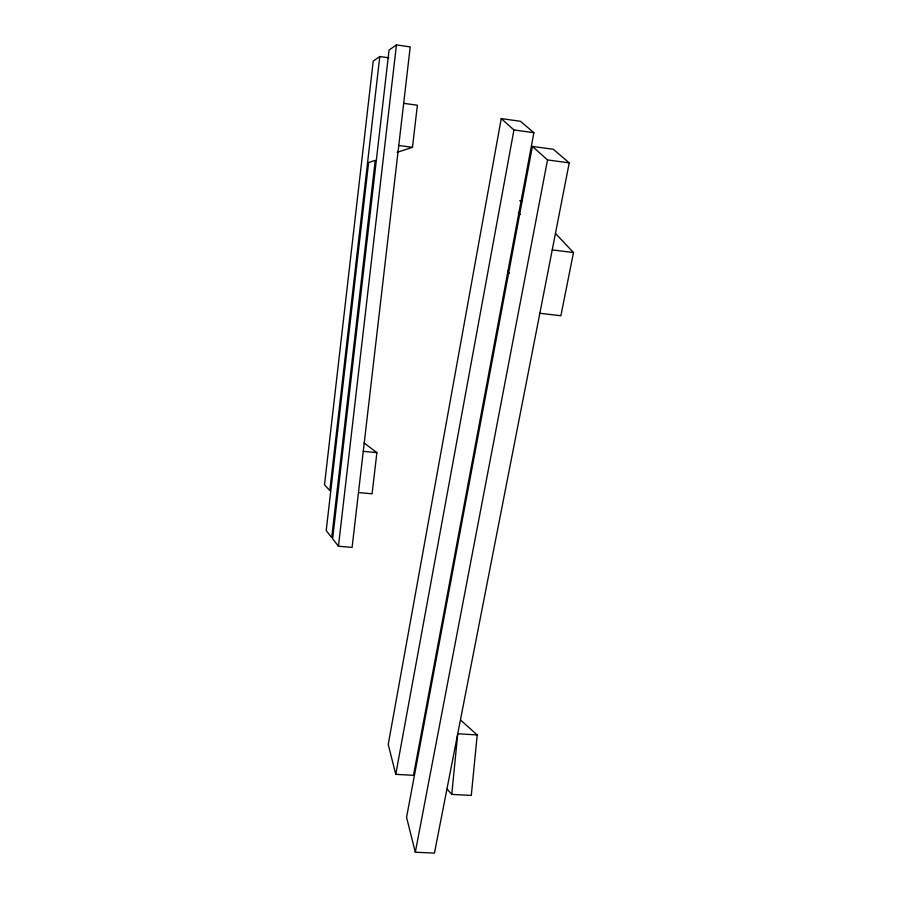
<?xml version="1.0" encoding="UTF-8"?>
<svg xmlns="http://www.w3.org/2000/svg" width="898" height="898" viewBox="0 0 898 898"><rect width="100%" height="100%" fill="white"/><g stroke="black" fill="none" stroke-linecap="round" stroke-linejoin="round"><path stroke-width="1.35" d="M451.773 794.382L457.733 733.745L477.208 734.946L471.293 795.437L451.773 794.382L447.148 789.174M379.787 56.518L329.802 490.544L324.504 484.808L373.22 61.109L379.787 56.518L388.901 57.842M338.445 546.242L396.433 44.9L410.218 46.92L352.106 547.387L338.445 546.242L332.63 538.789L389.059 50.052L396.433 44.9M364.094 442.961L376.891 452.626L372.086 493.799L358.47 492.564M397.096 152.368L412.474 147.328L417.379 105.234L403.662 103.326M501.23 118.603L388.228 744.42L395.749 774.345L413.484 775.333L533.883 132.702L520.503 121.297L501.23 118.603L513.937 129.952L533.883 132.702M395.749 774.345L513.937 129.952M532.391 146.43L406.558 817.348L415.314 852.213L434.43 853.1L569.231 162.864L553.314 149.281L532.391 146.43L547.522 159.934L569.231 162.864M415.314 852.213L547.522 159.934M555.48 233.48L573.496 252.54L560.891 315.726L539.855 313.301M363.263 451.324L376.891 452.626M552.225 249.913L573.496 252.54M519.717 200.681L522.423 201.029M398.768 145.487L412.474 147.328M460.618 720.106L477.208 734.946M518.404 212.456L520.29 214.532M507.617 271.174L509.312 273.396M368.618 162.493L326.21 530.55L331.699 537.576L375.229 160.349L368.618 162.493"/></g></svg>
